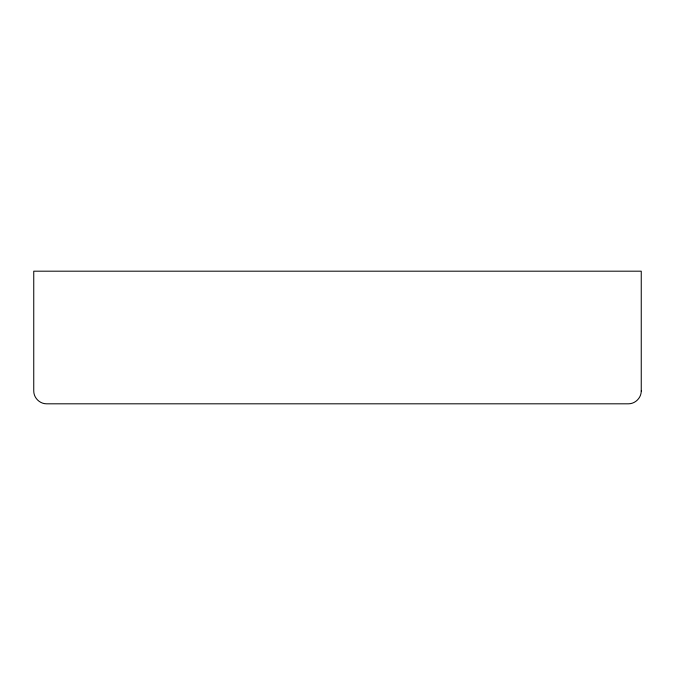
<?xml version="1.0" encoding="UTF-8"?>
<svg xmlns="http://www.w3.org/2000/svg" width="675" height="675" viewBox="0 0 675 675"><rect width="100%" height="100%" fill="white"/><g stroke="black" fill="none" stroke-linecap="round" stroke-linejoin="round"><path stroke-width="1.01" d="M641.25 390.977C641.292 397.845 635.285 403.852 628.417 403.81L46.583 403.81C39.715 403.852 33.708 397.845 33.75 390.977L33.75 271.19L641.25 271.19L641.25 390.977"/></g></svg>
